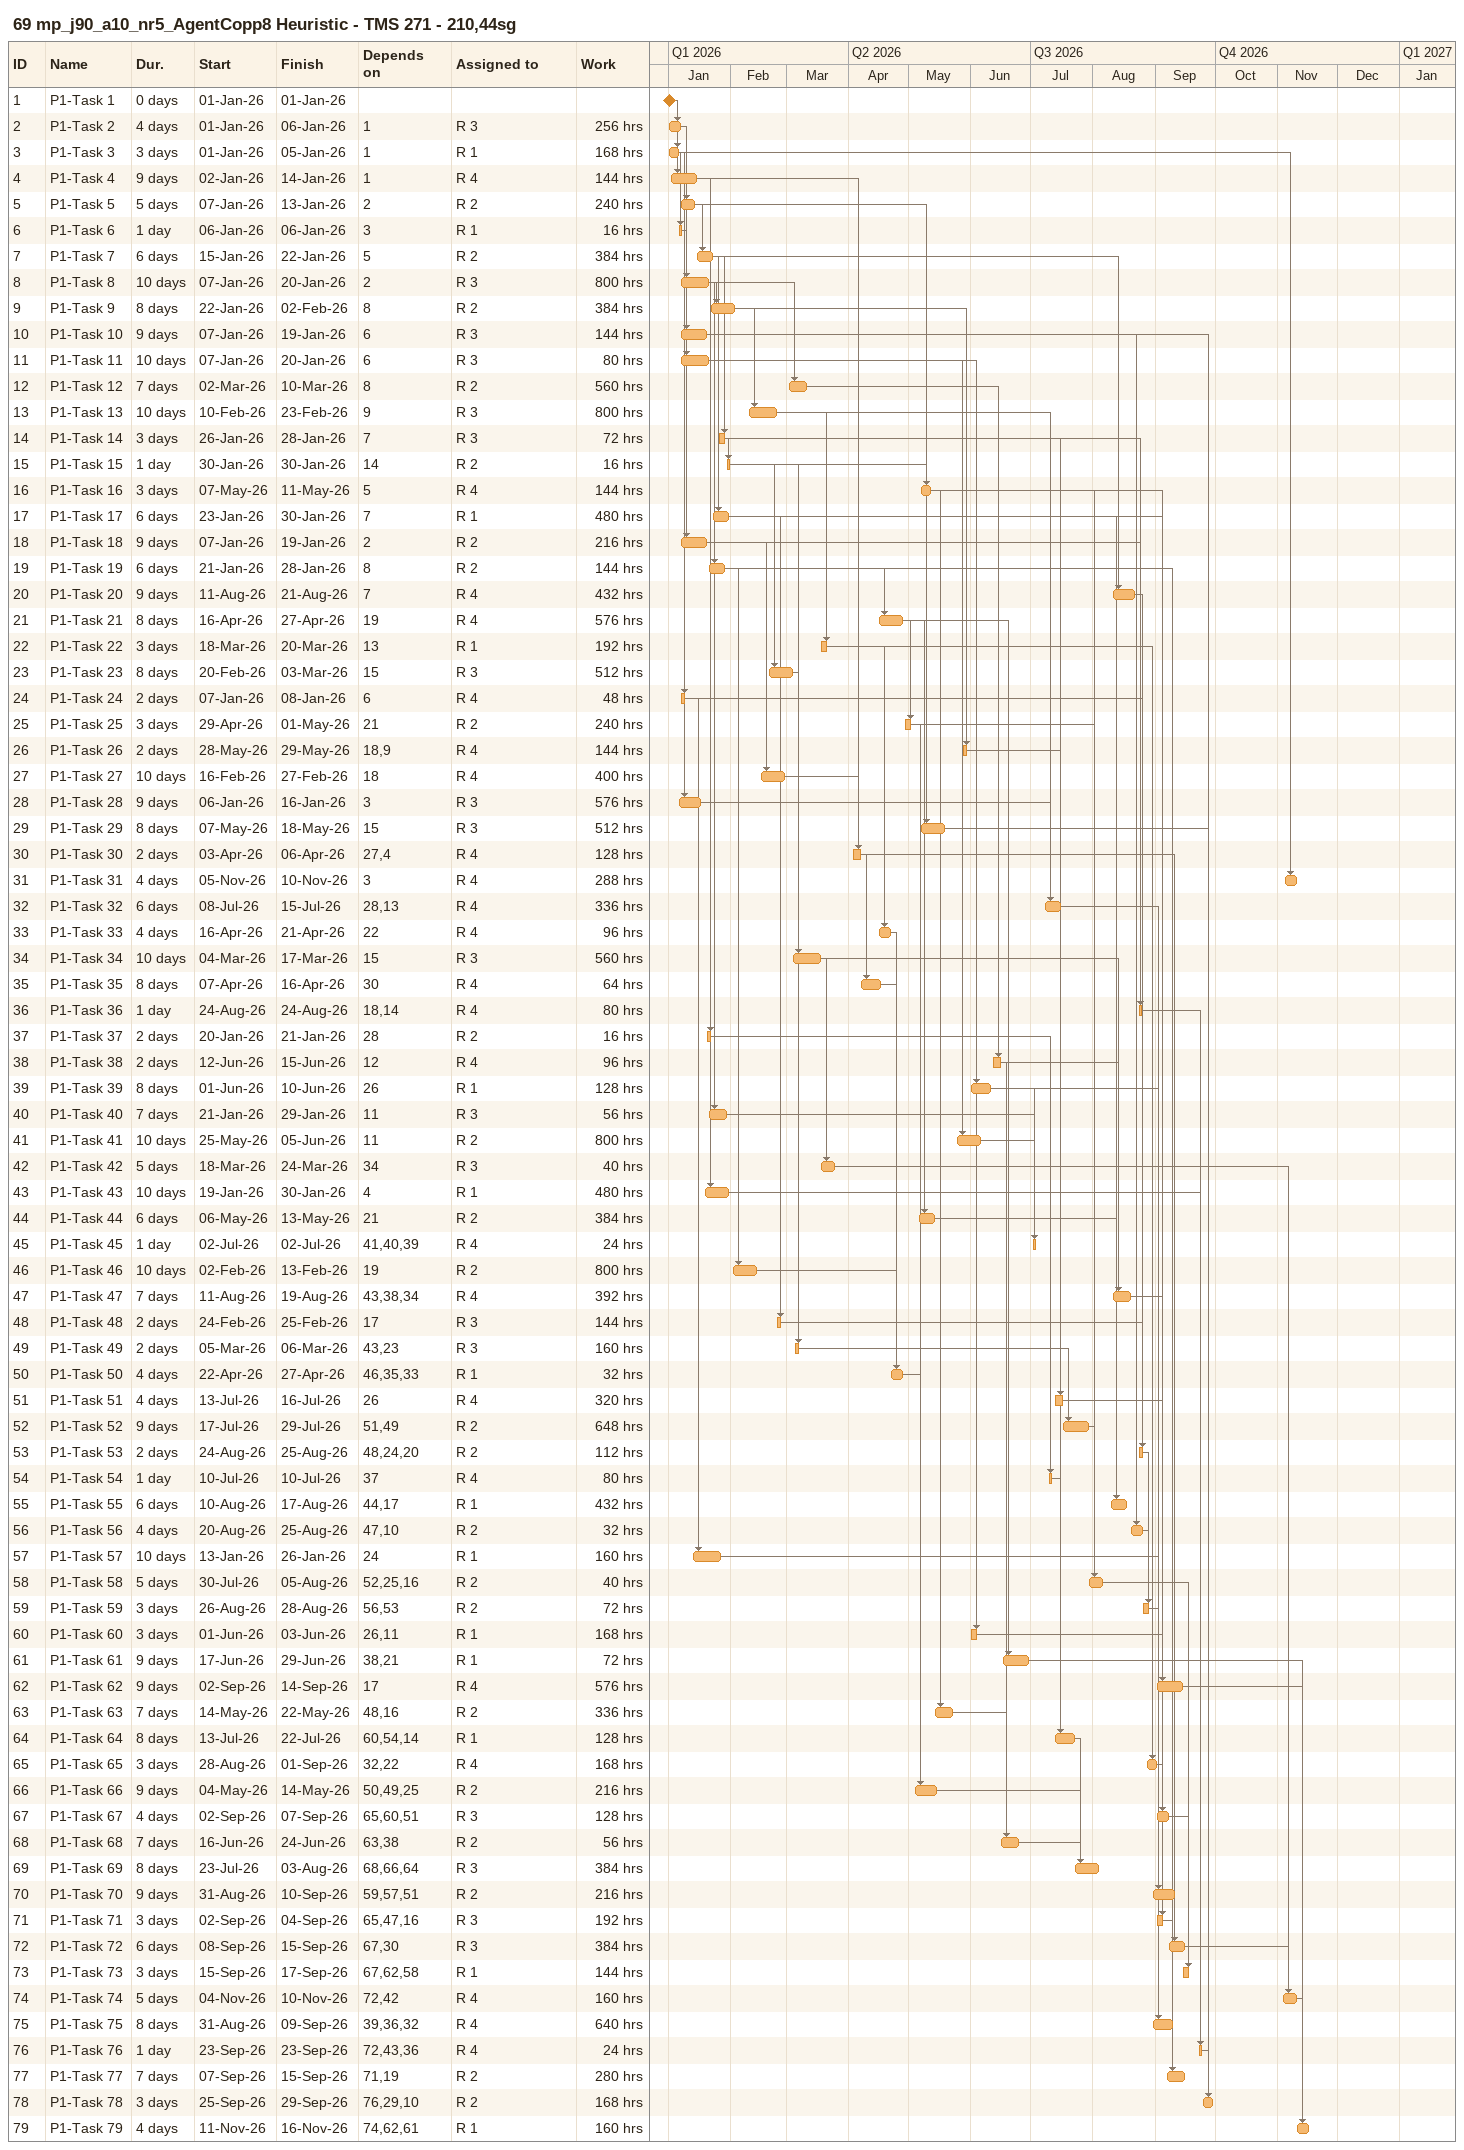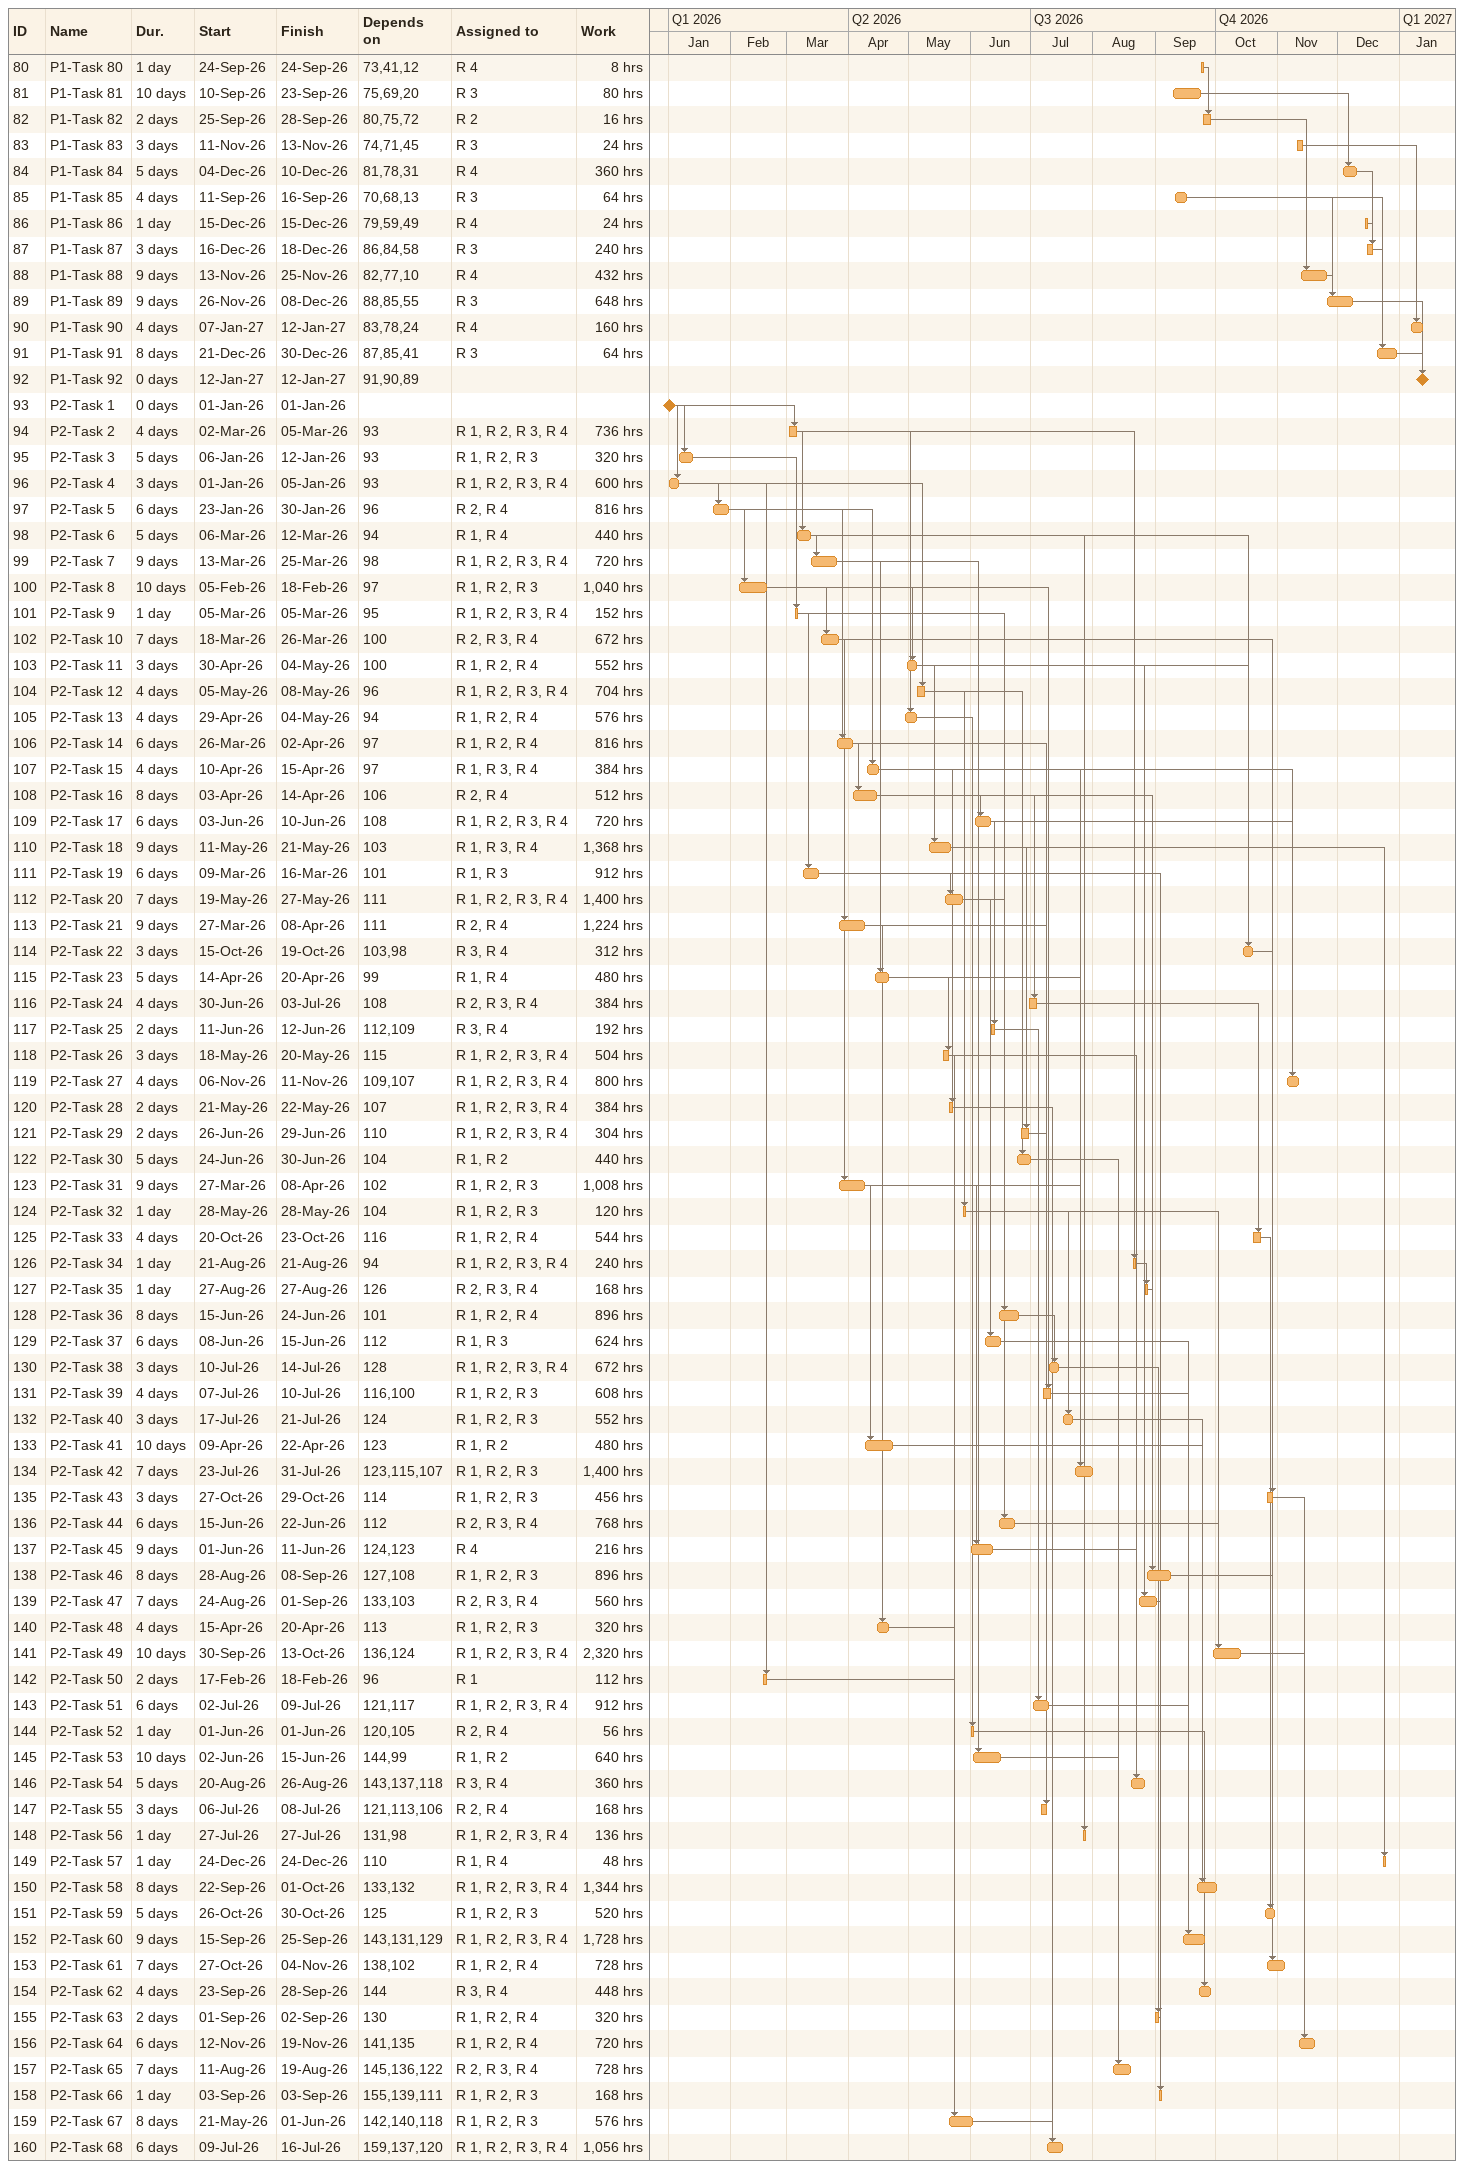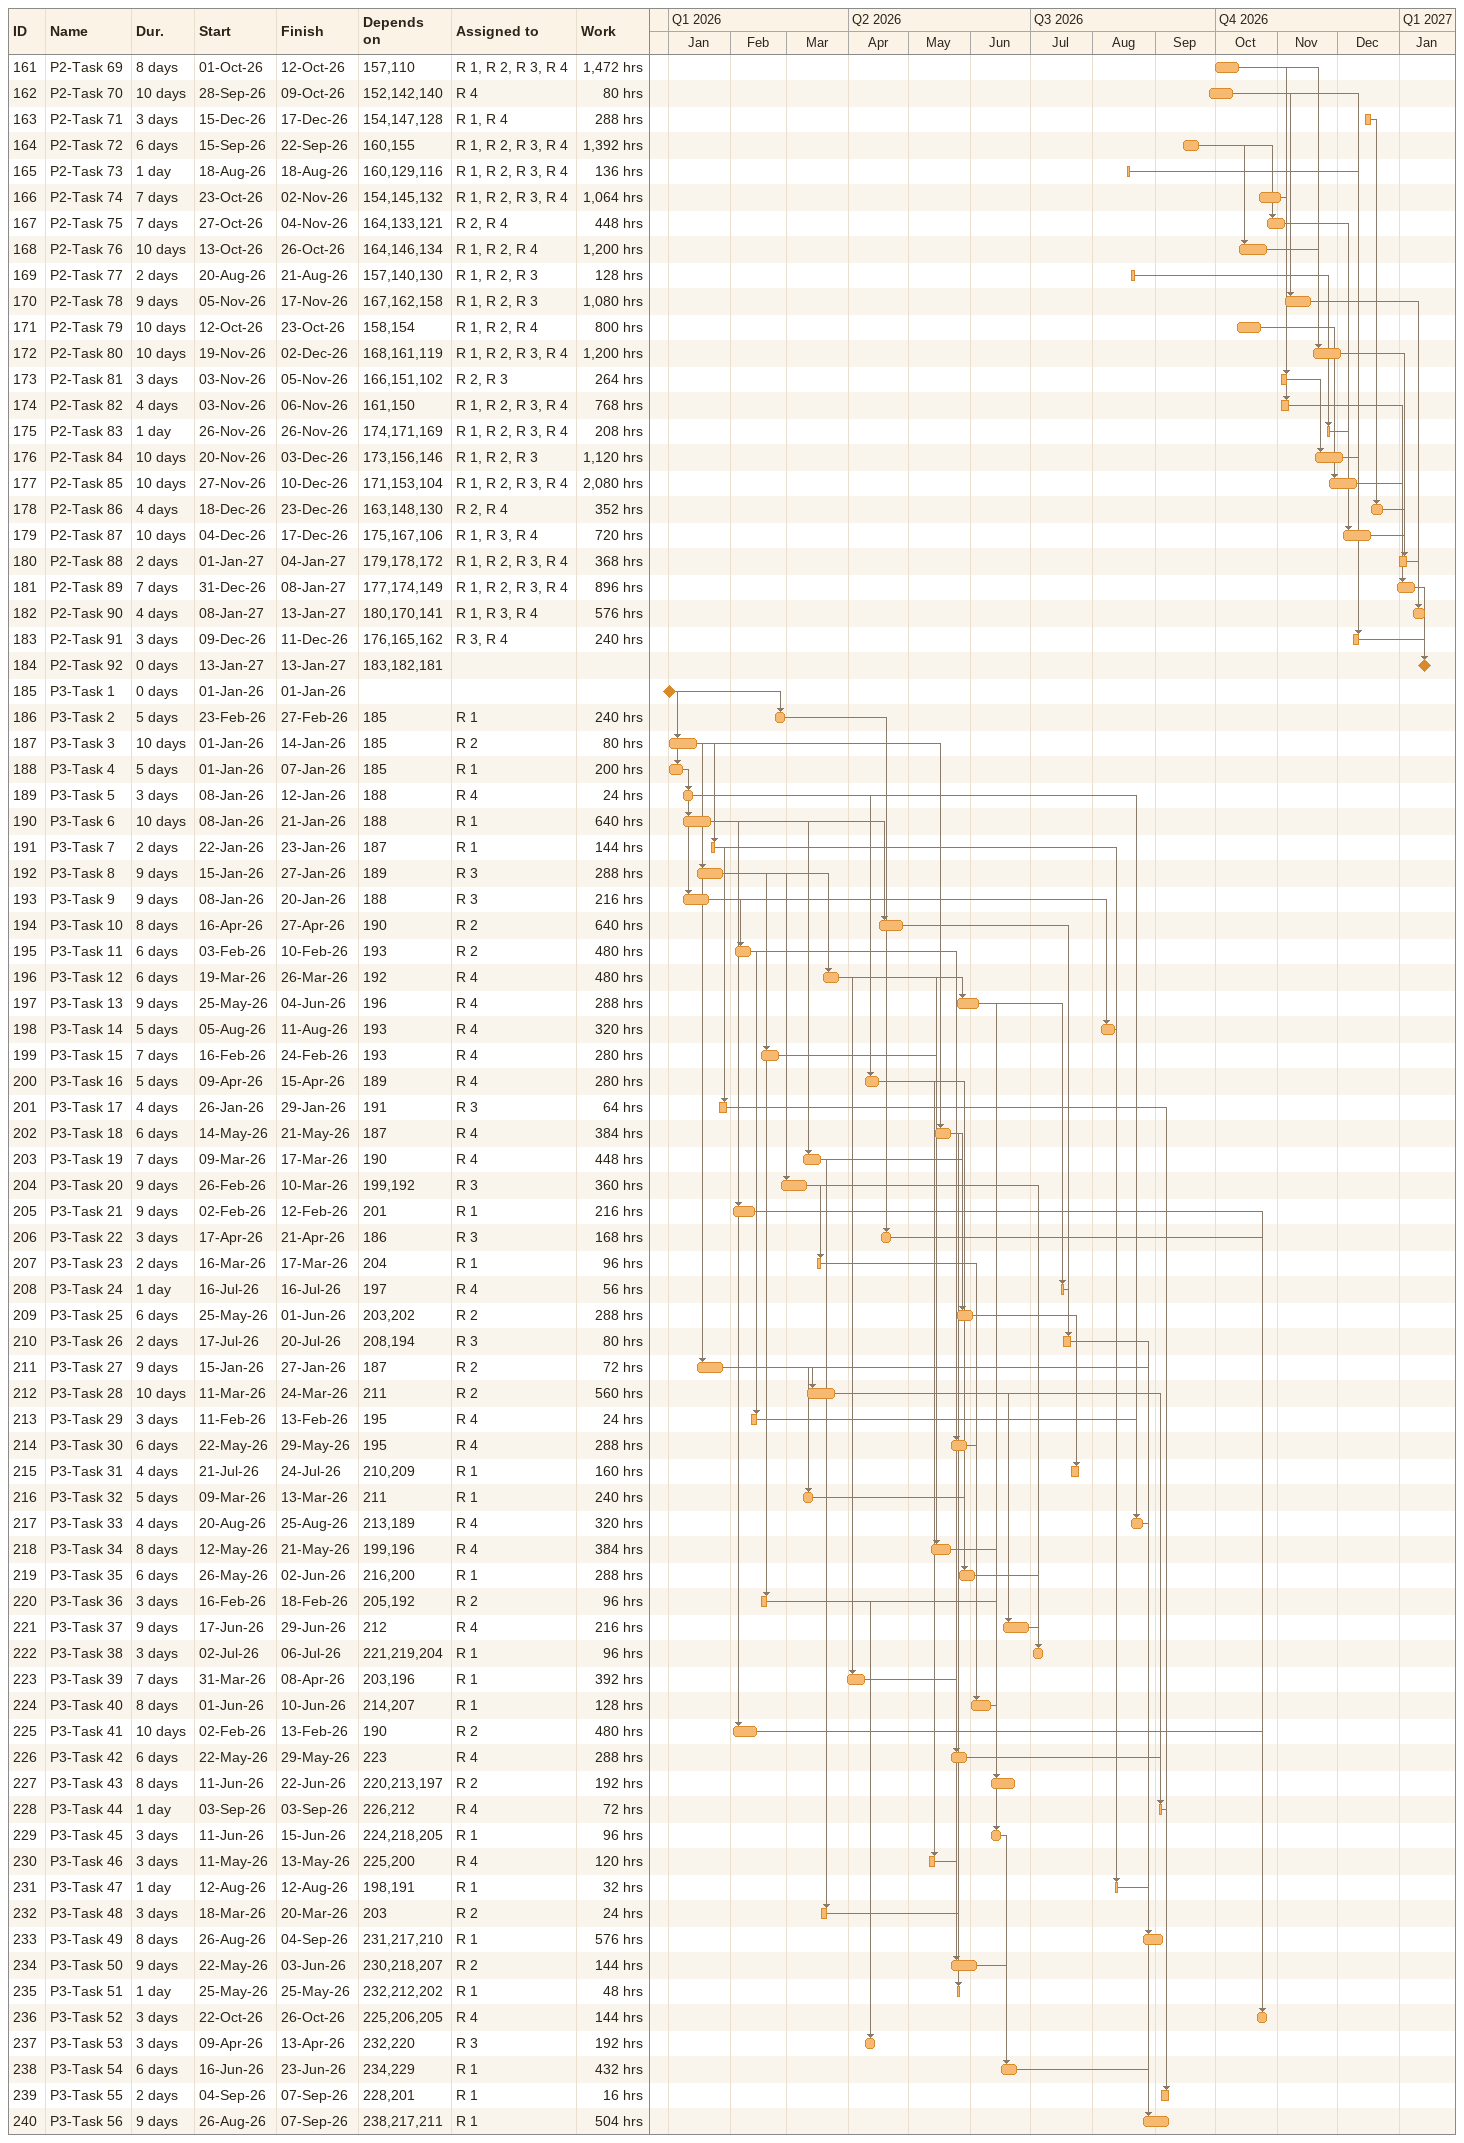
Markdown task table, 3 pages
69 mp_j90_a10_nr5_AgentCopp8 Heuristic - TMS 271 - 210,44sg

| ID | Task | Duration | Start | Finish | Predecessors | Resources | Work (h) |
|---|---|---|---|---|---|---|---|
| 1 | P1-Task 1 | 0d | 2026-01-01 | 2026-01-01 |  |  |  |
| 2 | P1-Task 2 | 4d | 2026-01-01 | 2026-01-06 | 1 | R 3 | 256 |
| 3 | P1-Task 3 | 3d | 2026-01-01 | 2026-01-05 | 1 | R 1 | 168 |
| 4 | P1-Task 4 | 9d | 2026-01-02 | 2026-01-14 | 1 | R 4 | 144 |
| 5 | P1-Task 5 | 5d | 2026-01-07 | 2026-01-13 | 2 | R 2 | 240 |
| 6 | P1-Task 6 | 1d | 2026-01-06 | 2026-01-06 | 3 | R 1 | 16 |
| 7 | P1-Task 7 | 6d | 2026-01-15 | 2026-01-22 | 5 | R 2 | 384 |
| 8 | P1-Task 8 | 10d | 2026-01-07 | 2026-01-20 | 2 | R 3 | 800 |
| 9 | P1-Task 9 | 8d | 2026-01-22 | 2026-02-02 | 8 | R 2 | 384 |
| 10 | P1-Task 10 | 9d | 2026-01-07 | 2026-01-19 | 6 | R 3 | 144 |
| 11 | P1-Task 11 | 10d | 2026-01-07 | 2026-01-20 | 6 | R 3 | 80 |
| 12 | P1-Task 12 | 7d | 2026-03-02 | 2026-03-10 | 8 | R 2 | 560 |
| 13 | P1-Task 13 | 10d | 2026-02-10 | 2026-02-23 | 9 | R 3 | 800 |
| 14 | P1-Task 14 | 3d | 2026-01-26 | 2026-01-28 | 7 | R 3 | 72 |
| 15 | P1-Task 15 | 1d | 2026-01-30 | 2026-01-30 | 14 | R 2 | 16 |
| 16 | P1-Task 16 | 3d | 2026-05-07 | 2026-05-11 | 5 | R 4 | 144 |
| 17 | P1-Task 17 | 6d | 2026-01-23 | 2026-01-30 | 7 | R 1 | 480 |
| 18 | P1-Task 18 | 9d | 2026-01-07 | 2026-01-19 | 2 | R 2 | 216 |
| 19 | P1-Task 19 | 6d | 2026-01-21 | 2026-01-28 | 8 | R 2 | 144 |
| 20 | P1-Task 20 | 9d | 2026-08-11 | 2026-08-21 | 7 | R 4 | 432 |
| 21 | P1-Task 21 | 8d | 2026-04-16 | 2026-04-27 | 19 | R 4 | 576 |
| 22 | P1-Task 22 | 3d | 2026-03-18 | 2026-03-20 | 13 | R 1 | 192 |
| 23 | P1-Task 23 | 8d | 2026-02-20 | 2026-03-03 | 15 | R 3 | 512 |
| 24 | P1-Task 24 | 2d | 2026-01-07 | 2026-01-08 | 6 | R 4 | 48 |
| 25 | P1-Task 25 | 3d | 2026-04-29 | 2026-05-01 | 21 | R 2 | 240 |
| 26 | P1-Task 26 | 2d | 2026-05-28 | 2026-05-29 | 18, 9 | R 4 | 144 |
| 27 | P1-Task 27 | 10d | 2026-02-16 | 2026-02-27 | 18 | R 4 | 400 |
| 28 | P1-Task 28 | 9d | 2026-01-06 | 2026-01-16 | 3 | R 3 | 576 |
| 29 | P1-Task 29 | 8d | 2026-05-07 | 2026-05-18 | 15 | R 3 | 512 |
| 30 | P1-Task 30 | 2d | 2026-04-03 | 2026-04-06 | 27, 4 | R 4 | 128 |
| 31 | P1-Task 31 | 4d | 2026-11-05 | 2026-11-10 | 3 | R 4 | 288 |
| 32 | P1-Task 32 | 6d | 2026-07-08 | 2026-07-15 | 28, 13 | R 4 | 336 |
| 33 | P1-Task 33 | 4d | 2026-04-16 | 2026-04-21 | 22 | R 4 | 96 |
| 34 | P1-Task 34 | 10d | 2026-03-04 | 2026-03-17 | 15 | R 3 | 560 |
| 35 | P1-Task 35 | 8d | 2026-04-07 | 2026-04-16 | 30 | R 4 | 64 |
| 36 | P1-Task 36 | 1d | 2026-08-24 | 2026-08-24 | 18, 14 | R 4 | 80 |
| 37 | P1-Task 37 | 2d | 2026-01-20 | 2026-01-21 | 28 | R 2 | 16 |
| 38 | P1-Task 38 | 2d | 2026-06-12 | 2026-06-15 | 12 | R 4 | 96 |
| 39 | P1-Task 39 | 8d | 2026-06-01 | 2026-06-10 | 26 | R 1 | 128 |
| 40 | P1-Task 40 | 7d | 2026-01-21 | 2026-01-29 | 11 | R 3 | 56 |
| 41 | P1-Task 41 | 10d | 2026-05-25 | 2026-06-05 | 11 | R 2 | 800 |
| 42 | P1-Task 42 | 5d | 2026-03-18 | 2026-03-24 | 34 | R 3 | 40 |
| 43 | P1-Task 43 | 10d | 2026-01-19 | 2026-01-30 | 4 | R 1 | 480 |
| 44 | P1-Task 44 | 6d | 2026-05-06 | 2026-05-13 | 21 | R 2 | 384 |
| 45 | P1-Task 45 | 1d | 2026-07-02 | 2026-07-02 | 41, 40, 39 | R 4 | 24 |
| 46 | P1-Task 46 | 10d | 2026-02-02 | 2026-02-13 | 19 | R 2 | 800 |
| 47 | P1-Task 47 | 7d | 2026-08-11 | 2026-08-19 | 43, 38, 34 | R 4 | 392 |
| 48 | P1-Task 48 | 2d | 2026-02-24 | 2026-02-25 | 17 | R 3 | 144 |
| 49 | P1-Task 49 | 2d | 2026-03-05 | 2026-03-06 | 43, 23 | R 3 | 160 |
| 50 | P1-Task 50 | 4d | 2026-04-22 | 2026-04-27 | 46, 35, 33 | R 1 | 32 |
| 51 | P1-Task 51 | 4d | 2026-07-13 | 2026-07-16 | 26 | R 4 | 320 |
| 52 | P1-Task 52 | 9d | 2026-07-17 | 2026-07-29 | 51, 49 | R 2 | 648 |
| 53 | P1-Task 53 | 2d | 2026-08-24 | 2026-08-25 | 48, 24, 20 | R 2 | 112 |
| 54 | P1-Task 54 | 1d | 2026-07-10 | 2026-07-10 | 37 | R 4 | 80 |
| 55 | P1-Task 55 | 6d | 2026-08-10 | 2026-08-17 | 44, 17 | R 1 | 432 |
| 56 | P1-Task 56 | 4d | 2026-08-20 | 2026-08-25 | 47, 10 | R 2 | 32 |
| 57 | P1-Task 57 | 10d | 2026-01-13 | 2026-01-26 | 24 | R 1 | 160 |
| 58 | P1-Task 58 | 5d | 2026-07-30 | 2026-08-05 | 52, 25, 16 | R 2 | 40 |
| 59 | P1-Task 59 | 3d | 2026-08-26 | 2026-08-28 | 56, 53 | R 2 | 72 |
| 60 | P1-Task 60 | 3d | 2026-06-01 | 2026-06-03 | 26, 11 | R 1 | 168 |
| 61 | P1-Task 61 | 9d | 2026-06-17 | 2026-06-29 | 38, 21 | R 1 | 72 |
| 62 | P1-Task 62 | 9d | 2026-09-02 | 2026-09-14 | 17 | R 4 | 576 |
| 63 | P1-Task 63 | 7d | 2026-05-14 | 2026-05-22 | 48, 16 | R 2 | 336 |
| 64 | P1-Task 64 | 8d | 2026-07-13 | 2026-07-22 | 60, 54, 14 | R 1 | 128 |
| 65 | P1-Task 65 | 3d | 2026-08-28 | 2026-09-01 | 32, 22 | R 4 | 168 |
| 66 | P1-Task 66 | 9d | 2026-05-04 | 2026-05-14 | 50, 49, 25 | R 2 | 216 |
| 67 | P1-Task 67 | 4d | 2026-09-02 | 2026-09-07 | 65, 60, 51 | R 3 | 128 |
| 68 | P1-Task 68 | 7d | 2026-06-16 | 2026-06-24 | 63, 38 | R 2 | 56 |
| 69 | P1-Task 69 | 8d | 2026-07-23 | 2026-08-03 | 68, 66, 64 | R 3 | 384 |
| 70 | P1-Task 70 | 9d | 2026-08-31 | 2026-09-10 | 59, 57, 51 | R 2 | 216 |
| 71 | P1-Task 71 | 3d | 2026-09-02 | 2026-09-04 | 65, 47, 16 | R 3 | 192 |
| 72 | P1-Task 72 | 6d | 2026-09-08 | 2026-09-15 | 67, 30 | R 3 | 384 |
| 73 | P1-Task 73 | 3d | 2026-09-15 | 2026-09-17 | 67, 62, 58 | R 1 | 144 |
| 74 | P1-Task 74 | 5d | 2026-11-04 | 2026-11-10 | 72, 42 | R 4 | 160 |
| 75 | P1-Task 75 | 8d | 2026-08-31 | 2026-09-09 | 39, 36, 32 | R 4 | 640 |
| 76 | P1-Task 76 | 1d | 2026-09-23 | 2026-09-23 | 72, 43, 36 | R 4 | 24 |
| 77 | P1-Task 77 | 7d | 2026-09-07 | 2026-09-15 | 71, 19 | R 2 | 280 |
| 78 | P1-Task 78 | 3d | 2026-09-25 | 2026-09-29 | 76, 29, 10 | R 2 | 168 |
| 79 | P1-Task 79 | 4d | 2026-11-11 | 2026-11-16 | 74, 62, 61 | R 1 | 160 |
| 80 | P1-Task 80 | 1d | 2026-09-24 | 2026-09-24 | 73, 41, 12 | R 4 | 8 |
| 81 | P1-Task 81 | 10d | 2026-09-10 | 2026-09-23 | 75, 69, 20 | R 3 | 80 |
| 82 | P1-Task 82 | 2d | 2026-09-25 | 2026-09-28 | 80, 75, 72 | R 2 | 16 |
| 83 | P1-Task 83 | 3d | 2026-11-11 | 2026-11-13 | 74, 71, 45 | R 3 | 24 |
| 84 | P1-Task 84 | 5d | 2026-12-04 | 2026-12-10 | 81, 78, 31 | R 4 | 360 |
| 85 | P1-Task 85 | 4d | 2026-09-11 | 2026-09-16 | 70, 68, 13 | R 3 | 64 |
| 86 | P1-Task 86 | 1d | 2026-12-15 | 2026-12-15 | 79, 59, 49 | R 4 | 24 |
| 87 | P1-Task 87 | 3d | 2026-12-16 | 2026-12-18 | 86, 84, 58 | R 3 | 240 |
| 88 | P1-Task 88 | 9d | 2026-11-13 | 2026-11-25 | 82, 77, 10 | R 4 | 432 |
| 89 | P1-Task 89 | 9d | 2026-11-26 | 2026-12-08 | 88, 85, 55 | R 3 | 648 |
| 90 | P1-Task 90 | 4d | 2027-01-07 | 2027-01-12 | 83, 78, 24 | R 4 | 160 |
| 91 | P1-Task 91 | 8d | 2026-12-21 | 2026-12-30 | 87, 85, 41 | R 3 | 64 |
| 92 | P1-Task 92 | 0d | 2027-01-12 | 2027-01-12 | 91, 90, 89 |  |  |
| 93 | P2-Task 1 | 0d | 2026-01-01 | 2026-01-01 |  |  |  |
| 94 | P2-Task 2 | 4d | 2026-03-02 | 2026-03-05 | 93 | R 1, R 2, R 3, R 4 | 736 |
| 95 | P2-Task 3 | 5d | 2026-01-06 | 2026-01-12 | 93 | R 1, R 2, R 3 | 320 |
| 96 | P2-Task 4 | 3d | 2026-01-01 | 2026-01-05 | 93 | R 1, R 2, R 3, R 4 | 600 |
| 97 | P2-Task 5 | 6d | 2026-01-23 | 2026-01-30 | 96 | R 2, R 4 | 816 |
| 98 | P2-Task 6 | 5d | 2026-03-06 | 2026-03-12 | 94 | R 1, R 4 | 440 |
| 99 | P2-Task 7 | 9d | 2026-03-13 | 2026-03-25 | 98 | R 1, R 2, R 3, R 4 | 720 |
| 100 | P2-Task 8 | 10d | 2026-02-05 | 2026-02-18 | 97 | R 1, R 2, R 3 | 1040 |
| 101 | P2-Task 9 | 1d | 2026-03-05 | 2026-03-05 | 95 | R 1, R 2, R 3, R 4 | 152 |
| 102 | P2-Task 10 | 7d | 2026-03-18 | 2026-03-26 | 100 | R 2, R 3, R 4 | 672 |
| 103 | P2-Task 11 | 3d | 2026-04-30 | 2026-05-04 | 100 | R 1, R 2, R 4 | 552 |
| 104 | P2-Task 12 | 4d | 2026-05-05 | 2026-05-08 | 96 | R 1, R 2, R 3, R 4 | 704 |
| 105 | P2-Task 13 | 4d | 2026-04-29 | 2026-05-04 | 94 | R 1, R 2, R 4 | 576 |
| 106 | P2-Task 14 | 6d | 2026-03-26 | 2026-04-02 | 97 | R 1, R 2, R 4 | 816 |
| 107 | P2-Task 15 | 4d | 2026-04-10 | 2026-04-15 | 97 | R 1, R 3, R 4 | 384 |
| 108 | P2-Task 16 | 8d | 2026-04-03 | 2026-04-14 | 106 | R 2, R 4 | 512 |
| 109 | P2-Task 17 | 6d | 2026-06-03 | 2026-06-10 | 108 | R 1, R 2, R 3, R 4 | 720 |
| 110 | P2-Task 18 | 9d | 2026-05-11 | 2026-05-21 | 103 | R 1, R 3, R 4 | 1368 |
| 111 | P2-Task 19 | 6d | 2026-03-09 | 2026-03-16 | 101 | R 1, R 3 | 912 |
| 112 | P2-Task 20 | 7d | 2026-05-19 | 2026-05-27 | 111 | R 1, R 2, R 3, R 4 | 1400 |
| 113 | P2-Task 21 | 9d | 2026-03-27 | 2026-04-08 | 111 | R 2, R 4 | 1224 |
| 114 | P2-Task 22 | 3d | 2026-10-15 | 2026-10-19 | 103, 98 | R 3, R 4 | 312 |
| 115 | P2-Task 23 | 5d | 2026-04-14 | 2026-04-20 | 99 | R 1, R 4 | 480 |
| 116 | P2-Task 24 | 4d | 2026-06-30 | 2026-07-03 | 108 | R 2, R 3, R 4 | 384 |
| 117 | P2-Task 25 | 2d | 2026-06-11 | 2026-06-12 | 112, 109 | R 3, R 4 | 192 |
| 118 | P2-Task 26 | 3d | 2026-05-18 | 2026-05-20 | 115 | R 1, R 2, R 3, R 4 | 504 |
| 119 | P2-Task 27 | 4d | 2026-11-06 | 2026-11-11 | 109, 107 | R 1, R 2, R 3, R 4 | 800 |
| 120 | P2-Task 28 | 2d | 2026-05-21 | 2026-05-22 | 107 | R 1, R 2, R 3, R 4 | 384 |
| 121 | P2-Task 29 | 2d | 2026-06-26 | 2026-06-29 | 110 | R 1, R 2, R 3, R 4 | 304 |
| 122 | P2-Task 30 | 5d | 2026-06-24 | 2026-06-30 | 104 | R 1, R 2 | 440 |
| 123 | P2-Task 31 | 9d | 2026-03-27 | 2026-04-08 | 102 | R 1, R 2, R 3 | 1008 |
| 124 | P2-Task 32 | 1d | 2026-05-28 | 2026-05-28 | 104 | R 1, R 2, R 3 | 120 |
| 125 | P2-Task 33 | 4d | 2026-10-20 | 2026-10-23 | 116 | R 1, R 2, R 4 | 544 |
| 126 | P2-Task 34 | 1d | 2026-08-21 | 2026-08-21 | 94 | R 1, R 2, R 3, R 4 | 240 |
| 127 | P2-Task 35 | 1d | 2026-08-27 | 2026-08-27 | 126 | R 2, R 3, R 4 | 168 |
| 128 | P2-Task 36 | 8d | 2026-06-15 | 2026-06-24 | 101 | R 1, R 2, R 4 | 896 |
| 129 | P2-Task 37 | 6d | 2026-06-08 | 2026-06-15 | 112 | R 1, R 3 | 624 |
| 130 | P2-Task 38 | 3d | 2026-07-10 | 2026-07-14 | 128 | R 1, R 2, R 3, R 4 | 672 |
| 131 | P2-Task 39 | 4d | 2026-07-07 | 2026-07-10 | 116, 100 | R 1, R 2, R 3 | 608 |
| 132 | P2-Task 40 | 3d | 2026-07-17 | 2026-07-21 | 124 | R 1, R 2, R 3 | 552 |
| 133 | P2-Task 41 | 10d | 2026-04-09 | 2026-04-22 | 123 | R 1, R 2 | 480 |
| 134 | P2-Task 42 | 7d | 2026-07-23 | 2026-07-31 | 123, 115, 107 | R 1, R 2, R 3 | 1400 |
| 135 | P2-Task 43 | 3d | 2026-10-27 | 2026-10-29 | 114 | R 1, R 2, R 3 | 456 |
| 136 | P2-Task 44 | 6d | 2026-06-15 | 2026-06-22 | 112 | R 2, R 3, R 4 | 768 |
| 137 | P2-Task 45 | 9d | 2026-06-01 | 2026-06-11 | 124, 123 | R 4 | 216 |
| 138 | P2-Task 46 | 8d | 2026-08-28 | 2026-09-08 | 127, 108 | R 1, R 2, R 3 | 896 |
| 139 | P2-Task 47 | 7d | 2026-08-24 | 2026-09-01 | 133, 103 | R 2, R 3, R 4 | 560 |
| 140 | P2-Task 48 | 4d | 2026-04-15 | 2026-04-20 | 113 | R 1, R 2, R 3 | 320 |
| 141 | P2-Task 49 | 10d | 2026-09-30 | 2026-10-13 | 136, 124 | R 1, R 2, R 3, R 4 | 2320 |
| 142 | P2-Task 50 | 2d | 2026-02-17 | 2026-02-18 | 96 | R 1 | 112 |
| 143 | P2-Task 51 | 6d | 2026-07-02 | 2026-07-09 | 121, 117 | R 1, R 2, R 3, R 4 | 912 |
| 144 | P2-Task 52 | 1d | 2026-06-01 | 2026-06-01 | 120, 105 | R 2, R 4 | 56 |
| 145 | P2-Task 53 | 10d | 2026-06-02 | 2026-06-15 | 144, 99 | R 1, R 2 | 640 |
| 146 | P2-Task 54 | 5d | 2026-08-20 | 2026-08-26 | 143, 137, 118 | R 3, R 4 | 360 |
| 147 | P2-Task 55 | 3d | 2026-07-06 | 2026-07-08 | 121, 113, 106 | R 2, R 4 | 168 |
| 148 | P2-Task 56 | 1d | 2026-07-27 | 2026-07-27 | 131, 98 | R 1, R 2, R 3, R 4 | 136 |
| 149 | P2-Task 57 | 1d | 2026-12-24 | 2026-12-24 | 110 | R 1, R 4 | 48 |
| 150 | P2-Task 58 | 8d | 2026-09-22 | 2026-10-01 | 133, 132 | R 1, R 2, R 3, R 4 | 1344 |
| 151 | P2-Task 59 | 5d | 2026-10-26 | 2026-10-30 | 125 | R 1, R 2, R 3 | 520 |
| 152 | P2-Task 60 | 9d | 2026-09-15 | 2026-09-25 | 143, 131, 129 | R 1, R 2, R 3, R 4 | 1728 |
| 153 | P2-Task 61 | 7d | 2026-10-27 | 2026-11-04 | 138, 102 | R 1, R 2, R 4 | 728 |
| 154 | P2-Task 62 | 4d | 2026-09-23 | 2026-09-28 | 144 | R 3, R 4 | 448 |
| 155 | P2-Task 63 | 2d | 2026-09-01 | 2026-09-02 | 130 | R 1, R 2, R 4 | 320 |
| 156 | P2-Task 64 | 6d | 2026-11-12 | 2026-11-19 | 141, 135 | R 1, R 2, R 4 | 720 |
| 157 | P2-Task 65 | 7d | 2026-08-11 | 2026-08-19 | 145, 136, 122 | R 2, R 3, R 4 | 728 |
| 158 | P2-Task 66 | 1d | 2026-09-03 | 2026-09-03 | 155, 139, 111 | R 1, R 2, R 3 | 168 |
| 159 | P2-Task 67 | 8d | 2026-05-21 | 2026-06-01 | 142, 140, 118 | R 1, R 2, R 3 | 576 |
| 160 | P2-Task 68 | 6d | 2026-07-09 | 2026-07-16 | 159, 137, 120 | R 1, R 2, R 3, R 4 | 1056 |
| 161 | P2-Task 69 | 8d | 2026-10-01 | 2026-10-12 | 157, 110 | R 1, R 2, R 3, R 4 | 1472 |
| 162 | P2-Task 70 | 10d | 2026-09-28 | 2026-10-09 | 152, 142, 140 | R 4 | 80 |
| 163 | P2-Task 71 | 3d | 2026-12-15 | 2026-12-17 | 154, 147, 128 | R 1, R 4 | 288 |
| 164 | P2-Task 72 | 6d | 2026-09-15 | 2026-09-22 | 160, 155 | R 1, R 2, R 3, R 4 | 1392 |
| 165 | P2-Task 73 | 1d | 2026-08-18 | 2026-08-18 | 160, 129, 116 | R 1, R 2, R 3, R 4 | 136 |
| 166 | P2-Task 74 | 7d | 2026-10-23 | 2026-11-02 | 154, 145, 132 | R 1, R 2, R 3, R 4 | 1064 |
| 167 | P2-Task 75 | 7d | 2026-10-27 | 2026-11-04 | 164, 133, 121 | R 2, R 4 | 448 |
| 168 | P2-Task 76 | 10d | 2026-10-13 | 2026-10-26 | 164, 146, 134 | R 1, R 2, R 4 | 1200 |
| 169 | P2-Task 77 | 2d | 2026-08-20 | 2026-08-21 | 157, 140, 130 | R 1, R 2, R 3 | 128 |
| 170 | P2-Task 78 | 9d | 2026-11-05 | 2026-11-17 | 167, 162, 158 | R 1, R 2, R 3 | 1080 |
| 171 | P2-Task 79 | 10d | 2026-10-12 | 2026-10-23 | 158, 154 | R 1, R 2, R 4 | 800 |
| 172 | P2-Task 80 | 10d | 2026-11-19 | 2026-12-02 | 168, 161, 119 | R 1, R 2, R 3, R 4 | 1200 |
| 173 | P2-Task 81 | 3d | 2026-11-03 | 2026-11-05 | 166, 151, 102 | R 2, R 3 | 264 |
| 174 | P2-Task 82 | 4d | 2026-11-03 | 2026-11-06 | 161, 150 | R 1, R 2, R 3, R 4 | 768 |
| 175 | P2-Task 83 | 1d | 2026-11-26 | 2026-11-26 | 174, 171, 169 | R 1, R 2, R 3, R 4 | 208 |
| 176 | P2-Task 84 | 10d | 2026-11-20 | 2026-12-03 | 173, 156, 146 | R 1, R 2, R 3 | 1120 |
| 177 | P2-Task 85 | 10d | 2026-11-27 | 2026-12-10 | 171, 153, 104 | R 1, R 2, R 3, R 4 | 2080 |
| 178 | P2-Task 86 | 4d | 2026-12-18 | 2026-12-23 | 163, 148, 130 | R 2, R 4 | 352 |
| 179 | P2-Task 87 | 10d | 2026-12-04 | 2026-12-17 | 175, 167, 106 | R 1, R 3, R 4 | 720 |
| 180 | P2-Task 88 | 2d | 2027-01-01 | 2027-01-04 | 179, 178, 172 | R 1, R 2, R 3, R 4 | 368 |
| 181 | P2-Task 89 | 7d | 2026-12-31 | 2027-01-08 | 177, 174, 149 | R 1, R 2, R 3, R 4 | 896 |
| 182 | P2-Task 90 | 4d | 2027-01-08 | 2027-01-13 | 180, 170, 141 | R 1, R 3, R 4 | 576 |
| 183 | P2-Task 91 | 3d | 2026-12-09 | 2026-12-11 | 176, 165, 162 | R 3, R 4 | 240 |
| 184 | P2-Task 92 | 0d | 2027-01-13 | 2027-01-13 | 183, 182, 181 |  |  |
| 185 | P3-Task 1 | 0d | 2026-01-01 | 2026-01-01 |  |  |  |
| 186 | P3-Task 2 | 5d | 2026-02-23 | 2026-02-27 | 185 | R 1 | 240 |
| 187 | P3-Task 3 | 10d | 2026-01-01 | 2026-01-14 | 185 | R 2 | 80 |
| 188 | P3-Task 4 | 5d | 2026-01-01 | 2026-01-07 | 185 | R 1 | 200 |
| 189 | P3-Task 5 | 3d | 2026-01-08 | 2026-01-12 | 188 | R 4 | 24 |
| 190 | P3-Task 6 | 10d | 2026-01-08 | 2026-01-21 | 188 | R 1 | 640 |
| 191 | P3-Task 7 | 2d | 2026-01-22 | 2026-01-23 | 187 | R 1 | 144 |
| 192 | P3-Task 8 | 9d | 2026-01-15 | 2026-01-27 | 189 | R 3 | 288 |
| 193 | P3-Task 9 | 9d | 2026-01-08 | 2026-01-20 | 188 | R 3 | 216 |
| 194 | P3-Task 10 | 8d | 2026-04-16 | 2026-04-27 | 190 | R 2 | 640 |
| 195 | P3-Task 11 | 6d | 2026-02-03 | 2026-02-10 | 193 | R 2 | 480 |
| 196 | P3-Task 12 | 6d | 2026-03-19 | 2026-03-26 | 192 | R 4 | 480 |
| 197 | P3-Task 13 | 9d | 2026-05-25 | 2026-06-04 | 196 | R 4 | 288 |
| 198 | P3-Task 14 | 5d | 2026-08-05 | 2026-08-11 | 193 | R 4 | 320 |
| 199 | P3-Task 15 | 7d | 2026-02-16 | 2026-02-24 | 193 | R 4 | 280 |
| 200 | P3-Task 16 | 5d | 2026-04-09 | 2026-04-15 | 189 | R 4 | 280 |
| 201 | P3-Task 17 | 4d | 2026-01-26 | 2026-01-29 | 191 | R 3 | 64 |
| 202 | P3-Task 18 | 6d | 2026-05-14 | 2026-05-21 | 187 | R 4 | 384 |
| 203 | P3-Task 19 | 7d | 2026-03-09 | 2026-03-17 | 190 | R 4 | 448 |
| 204 | P3-Task 20 | 9d | 2026-02-26 | 2026-03-10 | 199, 192 | R 3 | 360 |
| 205 | P3-Task 21 | 9d | 2026-02-02 | 2026-02-12 | 201 | R 1 | 216 |
| 206 | P3-Task 22 | 3d | 2026-04-17 | 2026-04-21 | 186 | R 3 | 168 |
| 207 | P3-Task 23 | 2d | 2026-03-16 | 2026-03-17 | 204 | R 1 | 96 |
| 208 | P3-Task 24 | 1d | 2026-07-16 | 2026-07-16 | 197 | R 4 | 56 |
| 209 | P3-Task 25 | 6d | 2026-05-25 | 2026-06-01 | 203, 202 | R 2 | 288 |
| 210 | P3-Task 26 | 2d | 2026-07-17 | 2026-07-20 | 208, 194 | R 3 | 80 |
| 211 | P3-Task 27 | 9d | 2026-01-15 | 2026-01-27 | 187 | R 2 | 72 |
| 212 | P3-Task 28 | 10d | 2026-03-11 | 2026-03-24 | 211 | R 2 | 560 |
| 213 | P3-Task 29 | 3d | 2026-02-11 | 2026-02-13 | 195 | R 4 | 24 |
| 214 | P3-Task 30 | 6d | 2026-05-22 | 2026-05-29 | 195 | R 4 | 288 |
| 215 | P3-Task 31 | 4d | 2026-07-21 | 2026-07-24 | 210, 209 | R 1 | 160 |
| 216 | P3-Task 32 | 5d | 2026-03-09 | 2026-03-13 | 211 | R 1 | 240 |
| 217 | P3-Task 33 | 4d | 2026-08-20 | 2026-08-25 | 213, 189 | R 4 | 320 |
| 218 | P3-Task 34 | 8d | 2026-05-12 | 2026-05-21 | 199, 196 | R 4 | 384 |
| 219 | P3-Task 35 | 6d | 2026-05-26 | 2026-06-02 | 216, 200 | R 1 | 288 |
| 220 | P3-Task 36 | 3d | 2026-02-16 | 2026-02-18 | 205, 192 | R 2 | 96 |
| 221 | P3-Task 37 | 9d | 2026-06-17 | 2026-06-29 | 212 | R 4 | 216 |
| 222 | P3-Task 38 | 3d | 2026-07-02 | 2026-07-06 | 221, 219, 204 | R 1 | 96 |
| 223 | P3-Task 39 | 7d | 2026-03-31 | 2026-04-08 | 203, 196 | R 1 | 392 |
| 224 | P3-Task 40 | 8d | 2026-06-01 | 2026-06-10 | 214, 207 | R 1 | 128 |
| 225 | P3-Task 41 | 10d | 2026-02-02 | 2026-02-13 | 190 | R 2 | 480 |
| 226 | P3-Task 42 | 6d | 2026-05-22 | 2026-05-29 | 223 | R 4 | 288 |
| 227 | P3-Task 43 | 8d | 2026-06-11 | 2026-06-22 | 220, 213, 197 | R 2 | 192 |
| 228 | P3-Task 44 | 1d | 2026-09-03 | 2026-09-03 | 226, 212 | R 4 | 72 |
| 229 | P3-Task 45 | 3d | 2026-06-11 | 2026-06-15 | 224, 218, 205 | R 1 | 96 |
| 230 | P3-Task 46 | 3d | 2026-05-11 | 2026-05-13 | 225, 200 | R 4 | 120 |
| 231 | P3-Task 47 | 1d | 2026-08-12 | 2026-08-12 | 198, 191 | R 1 | 32 |
| 232 | P3-Task 48 | 3d | 2026-03-18 | 2026-03-20 | 203 | R 2 | 24 |
| 233 | P3-Task 49 | 8d | 2026-08-26 | 2026-09-04 | 231, 217, 210 | R 1 | 576 |
| 234 | P3-Task 50 | 9d | 2026-05-22 | 2026-06-03 | 230, 218, 207 | R 2 | 144 |
| 235 | P3-Task 51 | 1d | 2026-05-25 | 2026-05-25 | 232, 212, 202 | R 1 | 48 |
| 236 | P3-Task 52 | 3d | 2026-10-22 | 2026-10-26 | 225, 206, 205 | R 4 | 144 |
| 237 | P3-Task 53 | 3d | 2026-04-09 | 2026-04-13 | 232, 220 | R 3 | 192 |
| 238 | P3-Task 54 | 6d | 2026-06-16 | 2026-06-23 | 234, 229 | R 1 | 432 |
| 239 | P3-Task 55 | 2d | 2026-09-04 | 2026-09-07 | 228, 201 | R 1 | 16 |
| 240 | P3-Task 56 | 9d | 2026-08-26 | 2026-09-07 | 238, 217, 211 | R 1 | 504 |
